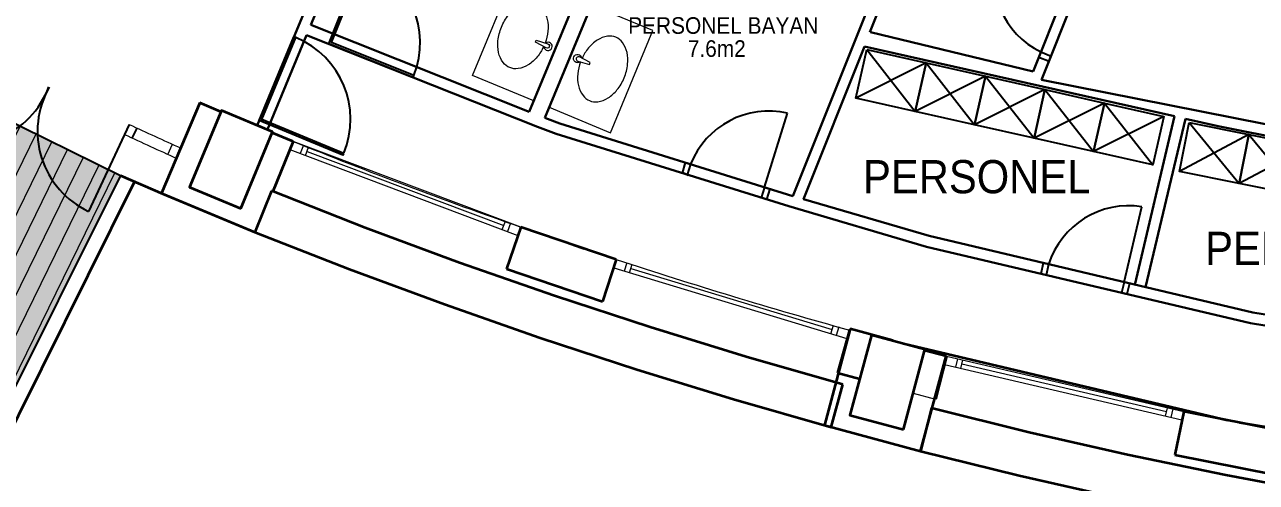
# Model space of a CAD drawing. Header units: millimetres. Extents: x -2729 to 15248, y -12439 to 5292.
# Drawn here: x 3769 to 4882, y -11872 to -11458 of the extents above; entities that cross this region are included whole.
import ezdxf

# ---------------------------------------------------------------- set-up
doc = ezdxf.new("R2010")
doc.units = ezdxf.units.MM
doc.layers.add('0_штамп_Ном_пера__21', color=7, linetype='Continuous', lineweight=20, true_color=0x320033)
doc.layers.add('lavabo_Ном_пера__136', color=7, linetype='Continuous', lineweight=35, true_color=0x743675)
for name, color, linetype, lineweight in [('0_штамп_Ном_пера__80', 7, 'Continuous', 13), ('CAM', 155, 'Continuous', 15), ('DUVAR', 7, 'Continuous', 30), ('DUVAR 2_Ном_пера__60', 7, 'Continuous', 35), ('DUVAR 2_Ном_пера__80', 7, 'Continuous', 13), ('EXTERIOR_WALLS_Ном_пера__60', 7, 'Continuous', 35), ('kolon_Ном_пера__60', 7, 'Continuous', 35), ('lavabo_Ном_пера__80', 7, 'Continuous', 13), ('pencere_Ном_пера__80', 7, 'Continuous', 13), ('tefriş', 7, 'Continuous', 25), ('Стены внутренние_Ном_пера__60', 7, 'Continuous', 35)]:
    doc.layers.add(name, color=color, linetype=linetype, lineweight=lineweight)
doc.layers.add('kapı ABD', color=55, linetype='Continuous')
doc.styles.add('Мой Ариал', font='arial.ttf', dxfattribs={"width": 0.9})

# ---------------------------------------------------------------- blocks, each defined once
blk = doc.blocks.new('wery5y')
blk.add_line((4066.8, 1057.7), (4067.5, 1059.5))
at = {"layer": 'kapı ABD', "color": 7}
for points in [[(3990.2, 1086.8), (4019.2, 1163.4)], [(4067.5, 1059.5), (3992.7, 1087.9), (4021.1, 1162.7)], [(4021.1, 1162.7), (4019.2, 1163.4)], [(4066.8, 1057.7), (3990.2, 1086.8)]]:
    blk.add_lwpolyline(points, dxfattribs=at)
blk.add_arc((3992.7, 1087.9), 80, 339.2123, 69.2123, dxfattribs=at)
blk = doc.blocks.new('lavabo')
at = {"layer": 'lavabo_Ном_пера__136', "linetype": 'Continuous', "lineweight": 5, "flags": 128}
blk.add_lwpolyline([(101240.5, 46116.1, -0.061011), (101251.3, 46114.4, -0.082422), (101261, 46109.7, -0.106824), (101267.7, 46102.4, -0.134143), (101269.7, 46095.2, -0.134143), (101267.7, 46087.9, -0.106824), (101261, 46080.6, -0.082422), (101251.3, 46076, -0.070813), (101238.7, 46074.2, -0.070813), (101226.1, 46076, -0.082422), (101216.5, 46080.6, -0.106824), (101209.7, 46087.9, -0.134143), (101207.7, 46095.2, -0.134143), (101209.7, 46102.4, -0.106824), (101216.5, 46109.7, -0.082422), (101226.1, 46114.4, -0.061011), (101237, 46116.1)], format="xyb", dxfattribs=at)
blk.add_lwpolyline([(101240.7, 46118.8), (101239.7, 46107.8), (101237.7, 46107.8), (101236.7, 46118.8, -1.095033)], format="xyb", close=True, dxfattribs=at)
at = {"layer": 'lavabo_Ном_пера__80', "linetype": 'Continuous', "lineweight": 5}
blk.add_arc((101238.7, 46119.8), 3.77, 298.3615, 241.6385, dxfattribs=at)
blk = doc.blocks.new('5858w8')
at = {"layer": 'tefriş'}
for p, q in [((55, 45), (0, 0)), ((0, 45), (55, 0))]:
    blk.add_line(p, q, dxfattribs=at)
blk.add_lwpolyline([(0, 45), (55, 45), (55, 0), (0, 0)], close=True, dxfattribs=at)

msp = doc.modelspace()

# ---------------------------------------------------------------- hatches: boundary and pattern name
h = msp.add_hatch(color=256)
h.dxf.hatch_style = 1
h.set_gradient(color1=(142, 90, 31), color2=(242, 225, 192), rotation=60, tint=1, name='INVCURVED')
h.paths.add_polyline_path([(3156.486, -11972.699), (3132.651, -12402.229), (3441.861, -12424.347), (3855.733, -11594.273), (3844.654, -11588.83), (3826.876, -11626.777, -0.28029607), (3780.879, -11557.494), (3764.976, -11549.681, -0.28152769), (3682.01, -11558.866), (3701.051, -11518.272), (3596.582, -11466.943), (3575.885, -11505.644, -0.27362449), (3533.618, -11436.006), (3515.533, -11427.12, -0.2709438), (3434.817, -11430.158), (3452.916, -11396.354), (3441.623, -11390.805)])
h.paths.add_polyline_path([(3452.916, -11396.354), (3434.817, -11430.158, 0.2709438), (3515.533, -11427.12)], flags=17)
h.paths.add_polyline_path([(3575.885, -11505.644), (3596.582, -11466.943), (3533.618, -11436.006, 0.27362449)], flags=16)
h.paths.add_polyline_path([(3764.976, -11549.681), (3701.051, -11518.272), (3682.01, -11558.866, 0.28152769)], flags=17)
h.paths.add_polyline_path([(3780.879, -11557.494, 0.28029607), (3826.876, -11626.777), (3844.654, -11588.83)], flags=17)
at = {"lineweight": 0}
h = msp.add_hatch(dxfattribs=at)
h.set_pattern_fill('LINE', color=256, scale=5, angle=-116.066863, style=0)
h.set_pattern_definition([(243.93314, (-4e-12, -12635.68), (14.260225, -6.97579), [])])
h.paths.add_polyline_path([(3855.733, -11594.273), (3844.654, -11588.83), (3826.876, -11626.777, -0.28029607), (3780.879, -11557.494), (3764.976, -11549.681, -0.28152769), (3682.01, -11558.866), (3701.051, -11518.272), (3596.582, -11466.943), (3575.885, -11505.644, -0.27362449), (3533.618, -11436.006), (3515.533, -11427.12, -0.2709438), (3434.817, -11430.158), (3452.916, -11396.354), (3441.623, -11390.805), (3156.486, -11972.699), (3132.651, -12402.229), (3441.861, -12424.347)])
h.paths.add_polyline_path([(3452.916, -11396.354), (3434.817, -11430.158, 0.2709438), (3515.533, -11427.12)], flags=17)
h.paths.add_polyline_path([(3533.618, -11436.006, 0.27362449), (3575.885, -11505.644), (3596.582, -11466.943)], flags=17)
h.paths.add_polyline_path([(3764.976, -11549.681), (3701.051, -11518.272), (3682.01, -11558.866, 0.28152769)], flags=17)
h.paths.add_polyline_path([(3844.654, -11588.83), (3780.879, -11557.494, 0.28029607), (3826.876, -11626.777)], flags=17)
at = {"layer": 'EXTERIOR_WALLS_Ном_пера__60', "linetype": 'Continuous'}
h = msp.add_hatch(dxfattribs=at)
h.set_pattern_fill('КИРПИЧ_ОБЫКНОВЕННЫЙ_0002', color=256, scale=0.1, style=0, pattern_type=2)
h.set_pattern_definition([(45, (-3877.01, 44984.851), (-9.1923748, 9.1923748), [])])
h.paths.add_polyline_path([(4575.817, -11776.65), (4575.95, -11776.686), (4582.293, -11752.504)], flags=0)

# ---------------------------------------------------------------- linework, layer by layer
for p, q in [((3441.623, -11390.805), (3855.733, -11594.273)), ((3855.733, -11594.273), (3441.861, -12424.347)), ((4559.384, -11745.253), (4567.138, -11747.227))]:
    msp.add_line(p, q)
at = {"lineweight": 5}
for points in [[(4229.146, -11526.975), (4173.716, -11504.007), (4211.996, -11411.624), (4267.426, -11434.592)], [(4243.003, -11532.717), (4298.433, -11555.685), (4336.713, -11463.302), (4281.283, -11440.334)]]:
    msp.add_lwpolyline(points, close=True, dxfattribs=at)
at = {"layer": '0_штамп_Ном_пера__21', "linetype": 'Continuous'}
for p, q in [((4553.584, -11743.718), (4553.654, -11743.456)), ((4571.935, -11791.14), (4592.117, -11796.388))]:
    msp.add_line(p, q, dxfattribs=at)
at = {"layer": '0_штамп_Ном_пера__80', "linetype": 'Continuous'}
for start, end in [(248.048345, 250.701655), (251.798345, 254.451655)]:
    msp.add_arc((5787.802, -7156.871), 4751.115, start, end, dxfattribs=at)
at = {"layer": 'CAM', "linetype": 'Continuous'}
for p, q in [((4024.35, -11572.556), (4202.172, -11639.483)), ((4316.925, -11678.437), (4498.744, -11733.591)), ((4800.835, -11808.1), (4615.799, -11764.956))]:
    msp.add_line(p, q, dxfattribs=at)
at = {"layer": 'DUVAR', "linetype": 'Continuous'}
for p, q in [((4335.192, -10689.913), (3979.297, -11549.119)), ((4962.111, -10818.581), (4687.909, -11507.782)), ((4158.02, -11143.773), (4027.796, -11458.164)), ((4728.205, -11379.788), (4680.212, -11500.415)), ((4023.969, -11467.403), (3988.536, -11552.946))]:
    msp.add_line(p, q, dxfattribs=at)
for points in [[(4225.096, -11536.748), (4354.24, -11225.079)], [(4239.056, -11542.243), (4368.098, -11230.82)], [(4580.805, -11318.901), (4463.284, -11612.977)], [(4589.022, -11324.414), (4532.928, -11464.772)], [(4225.096, -11536.748), (4027.77, -11458.154)], [(4232.459, -11550.445), (4023.969, -11467.403)], [(4680.212, -11500.415), (4533.51, -11464.93)], [(4811.372, -11702.196), (4586.503, -11649.049), (4472.945, -11615.733), (4528.068, -11477.805)], [(4528.068, -11477.805), (4808.136, -11540.862)], [(4687.909, -11507.782), (4948.137, -11559.545)], [(4459.578, -11622.233), (4249.322, -11556.792), (4232.459, -11550.445)], [(4463.278, -11612.975), (4252.572, -11547.33), (4239.056, -11542.243)], [(4808.136, -11540.862), (4772.162, -11693.071)], [(4817.893, -11543.059), (4781.894, -11695.371)], [(4817.893, -11543.059), (4847.413, -11549.705)], [(4847.413, -11549.705), (5101.571, -11600.261)], [(4368.719, -11593.953), (4363.256, -11591.777)], [(5175.502, -11776.451), (4876.744, -11727.922), (4583.944, -11658.719), (4459.578, -11622.233)], [(5077.841, -11750.456), (4878.698, -11718.108), (4811.372, -11702.196)]]:
    msp.add_lwpolyline(points, dxfattribs=at)
at = {"layer": 'DUVAR 2_Ном_пера__60', "linetype": 'Continuous'}
for p, q in [((3927.553, -11528.663), (3892.78, -11610.383)), ((3946.557, -11536.701), (3927.553, -11528.663)), ((4011.72, -11563.528), (3992.751, -11555.835)), ((4011.72, -11563.528), (3993.453, -11608.851)), ((3855.733, -11594.273), (3894.122, -11611.028)), ((3868.262, -11600.52), (3450.209, -12438.98)), ((3894.122, -11611.028), (3977.271, -11645.469)), ((3992.234, -11608.373), (3977.271, -11645.469)), ((4217.619, -11641.023), (4204.4, -11678.776)), ((4303.732, -11670.255), (4217.619, -11641.023)), ((4303.732, -11670.255), (4291.238, -11708.253)), ((4204.4, -11678.776), (4291.238, -11708.253)), ((4515.017, -11733.104), (4491.707, -11820.097)), ((4514.259, -11734.117), (4503.537, -11772.653)), ((4553.654, -11743.456), (4515.017, -11733.104)), ((4578.64, -11843.39), (4601.59, -11757.74)), ((4601.59, -11757.74), (4582.271, -11752.564)), ((4602.099, -11757.654), (4582.288, -11752.503)), ((4602.099, -11757.654), (4592.117, -11796.388)), ((4503.537, -11772.653), (4523.639, -11778.199)), ((4497.846, -11821.798), (4508.507, -11783.245)), ((4588.633, -11804.658), (4578.64, -11843.39)), ((4816.352, -11807.611), (4808.173, -11846.766)), ((4905.543, -11825.352), (4816.352, -11807.611)), ((4491.707, -11820.097), (4578.64, -11843.39)), ((4808.173, -11846.766), (4898.116, -11864.656))]:
    msp.add_line(p, q, dxfattribs=at)
at = {"layer": 'DUVAR 2_Ном_пера__60', "linetype": 'Continuous', "flags": 128}
for points in [[(4508.507, -11783.245), (4421.133, -11758.192), (4334.249, -11731.488), (4247.886, -11703.144), (4162.076, -11673.169), (4076.848, -11641.575), (3992.234, -11608.373)], [(3977.271, -11645.469), (4062.59, -11678.948), (4148.528, -11710.805), (4235.054, -11741.029), (4322.136, -11769.61), (4409.744, -11796.536), (4497.846, -11821.798)], [(5123.315, -11910.648), (5033.418, -11897.213), (4943.792, -11882.078), (4854.468, -11865.249), (4765.479, -11846.731), (4676.857, -11826.532), (4588.633, -11804.658)], [(4578.64, -11843.39), (4667.599, -11865.446), (4756.96, -11885.814), (4846.69, -11904.485), (4936.758, -11921.455), (5027.131, -11936.716), (5117.777, -11950.262)]]:
    msp.add_lwpolyline(points, dxfattribs=at)
at = {"layer": 'DUVAR 2_Ном_пера__80', "linetype": 'Continuous', "flags": 128}
msp.add_lwpolyline([(3964.454, -11624.15), (3993.155, -11554.859), (3946.961, -11535.725), (3918.26, -11605.016)], close=True, dxfattribs=at)
at = {"layer": 'kapı ABD'}
for p, q in [((3863.665, -11548.254), (3826.876, -11626.777)), ((3866.499, -11560.574), (3870.746, -11551.52))]:
    msp.add_line(p, q, dxfattribs=at)
for centre, start, end in [((3715.983, -11486.438), 244.870575, 339.71647), ((3860.816, -11554.333), 150.052954, 244.896496)]:
    msp.add_arc(centre, 80, start, end, dxfattribs=at)
at = {"layer": 'kolon_Ном_пера__60', "linetype": 'Continuous', "flags": 128}
for points in [[(3964.454, -11624.15), (3993.155, -11554.86), (3946.961, -11535.725), (3918.26, -11605.016)], [(4563.15, -11823.927), (4582.561, -11751.483), (4534.265, -11738.542), (4514.854, -11810.986)]]:
    msp.add_lwpolyline(points, close=True, dxfattribs=at)
at = {"layer": 'pencere_Ном_пера__80', "linetype": 'Continuous'}
for p, q in [((3898.71, -11575.307), (3902.845, -11566.203)), ((4011.72, -11563.528), (4008.902, -11571.016)), ((4008.902, -11571.016), (4214.801, -11648.511)), ((4217.619, -11641.023), (4011.72, -11563.528)), ((4021.079, -11567.051), (4018.261, -11574.538)), ((4022.941, -11576.299), (4025.759, -11568.812)), ((4200.763, -11643.227), (4203.581, -11635.74)), ((4208.26, -11637.501), (4205.442, -11644.988)), ((4214.801, -11648.511), (4217.619, -11641.023)), ((4303.732, -11670.255), (4301.41, -11677.91)), ((4301.41, -11677.91), (4511.937, -11741.773)), ((4313.302, -11673.158), (4310.979, -11680.813)), ((4315.764, -11682.264), (4318.086, -11674.609)), ((4497.582, -11737.418), (4499.905, -11729.763)), ((4504.689, -11731.214), (4502.367, -11738.87)), ((4511.937, -11741.773), (4514.259, -11734.117)), ((4600.283, -11765.445), (4602.099, -11757.654)), ((4602.099, -11757.654), (4816.352, -11807.611)), ((4611.838, -11759.925), (4610.021, -11767.716)), ((4614.891, -11768.851), (4616.707, -11761.06)), ((4814.535, -11815.402), (4600.283, -11765.445)), ((4799.927, -11811.996), (4801.744, -11804.205)), ((4806.613, -11805.34), (4804.796, -11813.131)), ((4816.352, -11807.611), (4814.535, -11815.402))]:
    msp.add_line(p, q, dxfattribs=at)
for radius, start, end in [(6763.143, 245.2046012, 245.6378083), (6773.143, 245.2041463, 245.6397455)]:
    msp.add_arc((6699.986, -5408.597), radius, start, end, dxfattribs=at)
at = {"layer": 'tefriş'}
for p, q in [((4687.252, -11482.722), (4696.543, -11486.419)), ((4685.403, -11487.368), (4694.695, -11491.065)), ((4437.705, -11604.951), (4458.507, -11538.114)), ((4366.093, -11582.663), (4363.121, -11592.211)), ((4370.867, -11584.149), (4367.895, -11593.697)), ((4437.705, -11604.951), (4434.733, -11614.5)), ((4442.479, -11606.437), (4439.507, -11615.986)), ((4762.43, -11690.771), (4778.531, -11622.648)), ((4689.441, -11673.52), (4687.141, -11683.252)), ((4694.307, -11674.67), (4692.007, -11684.402)), ((4762.43, -11690.771), (4760.13, -11700.503)), ((4767.296, -11691.921), (4764.996, -11701.653))]:
    msp.add_line(p, q, dxfattribs=at)
for centre, start, end in [((4720.594, -11414.465), 162.64378, 243.965473), ((4441.484, -11612.147), 77.05074, 158.372433), ((4766.702, -11697.686), 81.041512, 162.363206)]:
    msp.add_arc(centre, 75.965, start, end, dxfattribs=at)
at = {"layer": 'Стены внутренние_Ном_пера__60', "linetype": 'Continuous'}
for p, q in [((4265.165, -11657.163), (4274.634, -11660.377)), ((4563.243, -11746.306), (4856.043, -11815.509)), ((4866.844, -11817.663), (5162.846, -11865.575))]:
    msp.add_line(p, q, dxfattribs=at)

# ---------------------------------------------------------------- block references
at = {"rotation": 247.4927190527584}
msp.add_blockref('lavabo', (389.481, 99704.476), dxfattribs=at)
at = {"xscale": -1, "rotation": 67.49271904836863}
msp.add_blockref('lavabo', (85629.867, 64384.061), dxfattribs=at)
at = {"color": 6}
for p, rotation in [((4520.15, -11524.442), 347.3114107829722), ((4573.807, -11536.523), 347.3114107829722), ((4627.463, -11548.604), 347.3114107829722), ((4681.12, -11560.685), 347.3114107829722), ((4734.777, -11572.766), 347.3114107829722), ((4812.477, -11590.649), 348.5995933206871), ((4866.392, -11601.52), 348.5995933206871)]:
    msp.add_blockref('5858w8', p, dxfattribs=dict(at, rotation=rotation))
at = {"layer": 'kapı ABD'}
for p, rotation in [((36.094, -12494.881), 359.0369196932273), ((-40.348, -12509.442), 358.2542927243631)]:
    msp.add_blockref('wery5y', p, dxfattribs=dict(at, rotation=rotation))

# ---------------------------------------------------------------- texts
at = {"lineweight": 40, "ltscale": 0.005, "attachment_point": 8, "style": 'Мой Ариал'}
for s, insert, char_height in [('PERSONEL BAYAN', (4400.385, -11466.542), 15), ('7.6{\\fArial|b0|i0|c186|p34;m2}', (4394.507, -11487.368), 15), ('PERSONEL ', (4629.365, -11610.871), 30), ('PERSONEL ', (4938.431, -11675.648), 30)]:
    msp.add_mtext(s, dxfattribs=dict(at, insert=insert, char_height=char_height))

doc.saveas('drawing.dxf')
